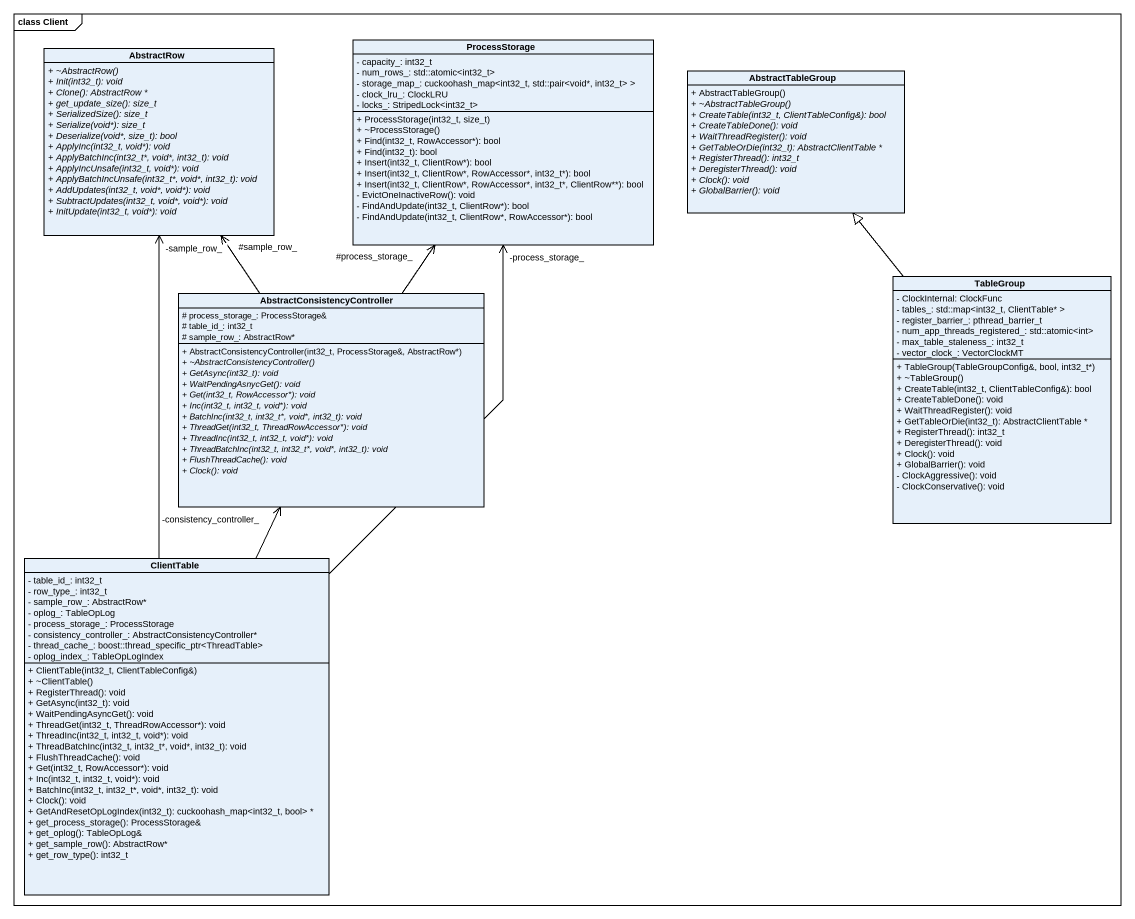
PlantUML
@startuml
mainframe class Client
hide circle
hide empty members
skinparam classAttributeIconSize 0
class ProcessStorage {
  - capacity_: int32_t
  - num_rows_: std::atomic<int32_t>
  - storage_map_: cuckoohash_map<int32_t, std::pair<void*, int32_t> >
  - clock_lru_: ClockLRU
  - locks_: StripedLock<int32_t>
  + ProcessStorage(int32_t, size_t)
  + ~ProcessStorage()
  + Find(int32_t, RowAccessor*): bool
  + Find(int32_t): bool
  + Insert(int32_t, ClientRow*): bool
  + Insert(int32_t, ClientRow*, RowAccessor*, int32_t*): bool
  + Insert(int32_t, ClientRow*, RowAccessor*, int32_t*, ClientRow**): bool
  - EvictOneInactiveRow(): void
  - FindAndUpdate(int32_t, ClientRow*): bool
  - FindAndUpdate(int32_t, ClientRow*, RowAccessor*): bool
}
class AbstractRow {
  {abstract} + ~AbstractRow()
  {abstract} + Init(int32_t): void
  {abstract} + Clone(): AbstractRow *
  {abstract} + get_update_size(): size_t
  {abstract} + SerializedSize(): size_t
  {abstract} + Serialize(void*): size_t
  {abstract} + Deserialize(void*, size_t): bool
  {abstract} + ApplyInc(int32_t, void*): void
  {abstract} + ApplyBatchInc(int32_t*, void*, int32_t): void
  {abstract} + ApplyIncUnsafe(int32_t, void*): void
  {abstract} + ApplyBatchIncUnsafe(int32_t*, void*, int32_t): void
  {abstract} + AddUpdates(int32_t, void*, void*): void
  {abstract} + SubtractUpdates(int32_t, void*, void*): void
  {abstract} + InitUpdate(int32_t, void*): void
}
class AbstractTableGroup {
  + AbstractTableGroup()
  {abstract} + ~AbstractTableGroup()
  {abstract} + CreateTable(int32_t, ClientTableConfig&): bool
  {abstract} + CreateTableDone(): void
  {abstract} + WaitThreadRegister(): void
  {abstract} + GetTableOrDie(int32_t): AbstractClientTable *
  {abstract} + RegisterThread(): int32_t
  {abstract} + DeregisterThread(): void
  {abstract} + Clock(): void
  {abstract} + GlobalBarrier(): void
}
class "AbstractConsistencyController" as AbstractConsistencyControlle {
  # process_storage_: ProcessStorage&
  # table_id_: int32_t
  # sample_row_: AbstractRow*
  + AbstractConsistencyController(int32_t, ProcessStorage&, AbstractRow*)
  {abstract} + ~AbstractConsistencyController()
  {abstract} + GetAsync(int32_t): void
  {abstract} + WaitPendingAsnycGet(): void
  {abstract} + Get(int32_t, RowAccessor*): void
  {abstract} + Inc(int32_t, int32_t, void*): void
  {abstract} + BatchInc(int32_t, int32_t*, void*, int32_t): void
  {abstract} + ThreadGet(int32_t, ThreadRowAccessor*): void
  {abstract} + ThreadInc(int32_t, int32_t, void*): void
  {abstract} + ThreadBatchInc(int32_t, int32_t*, void*, int32_t): void
  {abstract} + FlushThreadCache(): void
  {abstract} + Clock(): void
}
class TableGroup {
  - ClockInternal: ClockFunc
  - tables_: std::map<int32_t, ClientTable* >
  - register_barrier_: pthread_barrier_t
  - num_app_threads_registered_: std::atomic<int>
  - max_table_staleness_: int32_t
  - vector_clock_: VectorClockMT
  + TableGroup(TableGroupConfig&, bool, int32_t*)
  + ~TableGroup()
  + CreateTable(int32_t, ClientTableConfig&): bool
  + CreateTableDone(): void
  + WaitThreadRegister(): void
  + GetTableOrDie(int32_t): AbstractClientTable *
  + RegisterThread(): int32_t
  + DeregisterThread(): void
  + Clock(): void
  + GlobalBarrier(): void
  - ClockAggressive(): void
  - ClockConservative(): void
}
class ClientTable {
  - table_id_: int32_t
  - row_type_: int32_t
  - sample_row_: AbstractRow*
  - oplog_: TableOpLog
  - process_storage_: ProcessStorage
  - consistency_controller_: AbstractConsistencyController*
  - thread_cache_: boost::thread_specific_ptr<ThreadTable>
  - oplog_index_: TableOpLogIndex
  + ClientTable(int32_t, ClientTableConfig&)
  + ~ClientTable()
  + RegisterThread(): void
  + GetAsync(int32_t): void
  + WaitPendingAsyncGet(): void
  + ThreadGet(int32_t, ThreadRowAccessor*): void
  + ThreadInc(int32_t, int32_t, void*): void
  + ThreadBatchInc(int32_t, int32_t*, void*, int32_t): void
  + FlushThreadCache(): void
  + Get(int32_t, RowAccessor*): void
  + Inc(int32_t, int32_t, void*): void
  + BatchInc(int32_t, int32_t*, void*, int32_t): void
  + Clock(): void
  + GetAndResetOpLogIndex(int32_t): cuckoohash_map<int32_t, bool> *
  + get_process_storage(): ProcessStorage&
  + get_oplog(): TableOpLog&
  + get_sample_row(): AbstractRow*
  + get_row_type(): int32_t
}
AbstractConsistencyControlle -up-> "#process_storage_" ProcessStorage
AbstractConsistencyControlle -up-> "#sample_row_" AbstractRow
TableGroup -up-|> AbstractTableGroup
ClientTable -up-> "-process_storage_" ProcessStorage
ClientTable -up-> "-sample_row_" AbstractRow
ClientTable -up-> "-consistency_controller_" AbstractConsistencyControlle
@enduml
